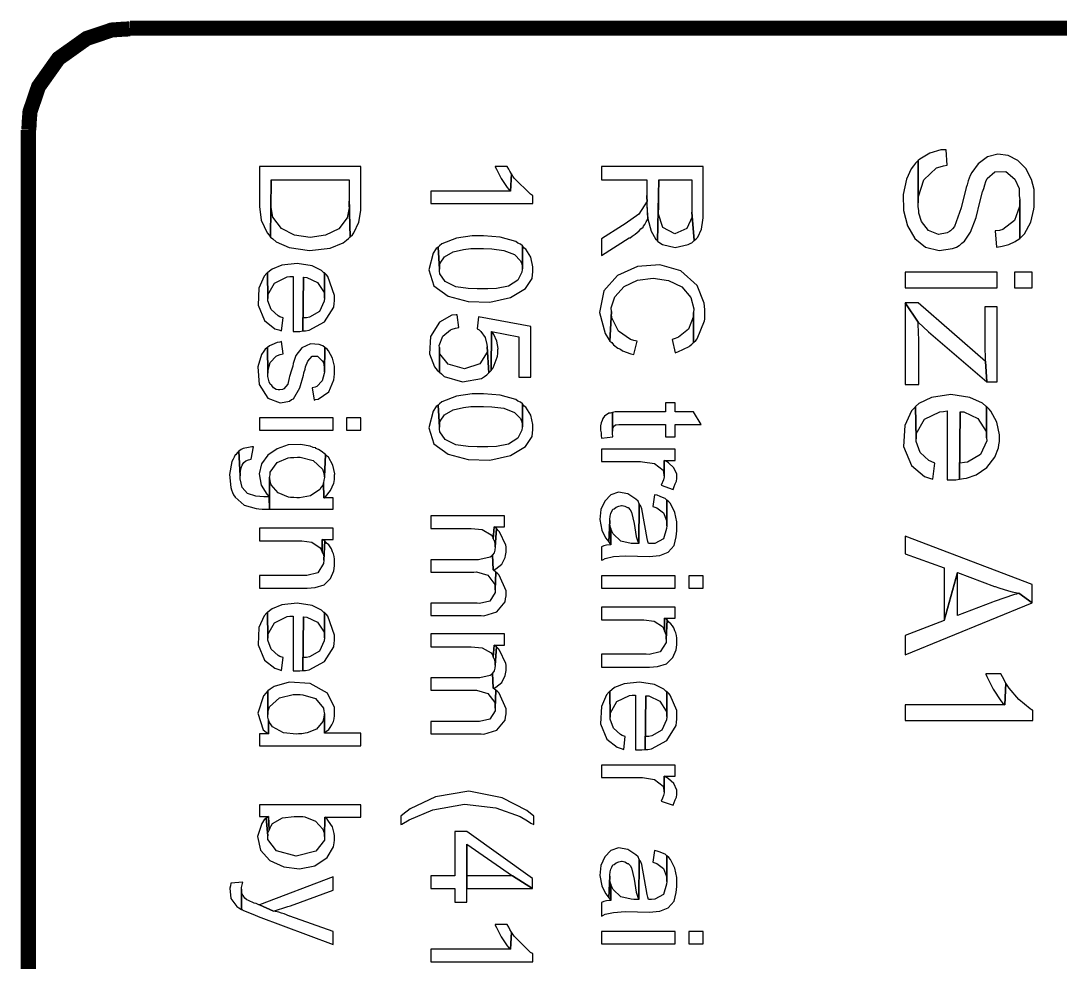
# Model space of a CAD drawing. Extents: x 1 to 22.3, y 1.3 to 32.
# Drawn here: x 18.91 to 20.522, y 5.994 to 7.454 of the extents above; entities that cross this region are included whole.
import ezdxf

# ---------------------------------------------------------------- set-up
doc = ezdxf.new("R2010")
doc.units = 0
doc.layers.get('0').update_dxf_attribs({"linetype": 'CONTINUOUS'})

msp = doc.modelspace()

# ---------------------------------------------------------------- linework, layer by layer
at = {"color": 0, "const_width": 0.02333}
for points in [[(19.0792, 7.44108), (19.0642, 7.44026), (19.051, 7.43929), (19.0122, 7.42617), (18.9685, 7.39507), (18.9375, 7.3514), (18.9243, 7.31261), (18.9233, 7.29943), (18.9225, 7.28444)], [(19.0792, 7.44194), (22.1533, 7.44194)], [(18.9217, 1.51525), (18.9217, 7.28444)]]:
    msp.add_lwpolyline(points, dxfattribs=at)
at = {"color": 253}
for points in [[(20.3467, 7.22944), (20.345, 7.25358), (20.34, 7.25358), (20.3365, 7.25347), (20.3197, 7.24821), (20.3043, 7.23904), (20.3017, 7.23693), (20.3017, 7.17111), (20.3017, 7.17524), (20.3022, 7.18088), (20.3106, 7.20714), (20.3299, 7.22537), (20.3358, 7.22694), (20.3408, 7.22863)], [(20.4817, 7.17692), (20.4817, 7.18696), (20.4814, 7.19217), (20.4776, 7.20757), (20.4688, 7.22444), (20.4561, 7.23699), (20.4413, 7.24451), (20.4251, 7.24658), (20.4092, 7.24251), (20.3946, 7.23172), (20.3849, 7.21847), (20.3825, 7.2136), (20.3792, 7.20524), (20.3775, 7.19943), (20.376, 7.19493), (20.3685, 7.16368), (20.3581, 7.13456), (20.355, 7.13108), (20.3517, 7.12776), (20.35, 7.12696), (20.3465, 7.12463), (20.3329, 7.12207), (20.3178, 7.12847), (20.3069, 7.14231), (20.3026, 7.15517), (20.3025, 7.15944), (20.3017, 7.16525), (20.3017, 7.23693), (20.2975, 7.23275), (20.2942, 7.22863), (20.2907, 7.22407), (20.2835, 7.20801), (20.2783, 7.18408), (20.279, 7.15918), (20.285, 7.13569), (20.2964, 7.11594), (20.3129, 7.10232), (20.3344, 7.09711), (20.3547, 7.10026), (20.3608, 7.10275), (20.365, 7.10525), (20.3658, 7.10525), (20.3692, 7.10861), (20.3735, 7.11187), (20.3829, 7.12582), (20.3915, 7.14849), (20.3974, 7.17247), (20.4014, 7.18847), (20.4033, 7.19358), (20.405, 7.19943), (20.4067, 7.20443), (20.4088, 7.20888), (20.4207, 7.21957), (20.4374, 7.21967), (20.4517, 7.20822), (20.4581, 7.19358), (20.4583, 7.18858), (20.4583, 7.18278), (20.4592, 7.17611), (20.4592, 7.1161), (20.4633, 7.12028), (20.4664, 7.12326), (20.4763, 7.14117), (20.4811, 7.16124), (20.4817, 7.16525), (20.4817, 7.17111)], [(20.4592, 7.1161), (20.4592, 7.17611), (20.4592, 7.17111), (20.4588, 7.16585), (20.451, 7.14382), (20.4331, 7.12989), (20.4275, 7.12858), (20.4208, 7.12776), (20.4233, 7.10275), (20.4292, 7.10363), (20.4321, 7.10406), (20.4424, 7.10688), (20.4518, 7.11143), (20.4542, 7.11274), (20.455, 7.11361)], [(20.2817, 7.03944), (20.4242, 7.03944), (20.4242, 7.06358), (20.2817, 7.06358), (20.2817, 7.03944)], [(20.4508, 7.03944), (20.4783, 7.03944), (20.4783, 7.06358), (20.4508, 7.06358), (20.4508, 7.03944)], [(20.3025, 6.88943), (20.3025, 6.95524), (20.3026, 6.95822), (20.3015, 6.98329), (20.3017, 6.98611), (20.2817, 7.01611), (20.2817, 6.88943)], [(20.4083, 6.89361), (20.4058, 6.92524), (20.3017, 7.01611), (20.2817, 7.01611), (20.3017, 6.98611), (20.3175, 6.97108)], [(20.4242, 6.89361), (20.4242, 7.01025), (20.405, 7.01025), (20.405, 6.95193), (20.4051, 6.94987), (20.4054, 6.92719), (20.4058, 6.92524), (20.4083, 6.89361)], [(20.4075, 6.85525), (20.4067, 6.85612), (20.4014, 6.86057), (20.3817, 6.86947), (20.3521, 6.87386), (20.3225, 6.86914), (20.3028, 6.85986), (20.2975, 6.85525), (20.2983, 6.80528), (20.2983, 6.80692), (20.2985, 6.81288), (20.3114, 6.83561), (20.3353, 6.84739), (20.3408, 6.84776), (20.3467, 6.84858), (20.3467, 6.74192), (20.36, 6.74192), (20.3658, 6.74278), (20.3667, 6.84694), (20.3675, 6.84694), (20.3724, 6.847), (20.3942, 6.83681), (20.4071, 6.81679), (20.4075, 6.8119), (20.4075, 6.80692)], [(20.3275, 6.76774), (20.3217, 6.77029), (20.3182, 6.77186), (20.3046, 6.78429), (20.2983, 6.80138), (20.2983, 6.80528), (20.2975, 6.85525), (20.2967, 6.85444), (20.2914, 6.84858), (20.281, 6.82574), (20.279, 6.79324), (20.2915, 6.76383), (20.3115, 6.74707), (20.3192, 6.74442), (20.3242, 6.74278)], [(20.4275, 6.80692), (20.4275, 6.80778), (20.4276, 6.81174), (20.4236, 6.83089), (20.4142, 6.8481), (20.4117, 6.85107), (20.4075, 6.85525), (20.4075, 6.80692), (20.4079, 6.80208), (20.3981, 6.78108), (20.3781, 6.76899), (20.3733, 6.76861), (20.3667, 6.76774), (20.3667, 6.84694), (20.3658, 6.74278), (20.3717, 6.7436), (20.3768, 6.74419), (20.3914, 6.74924), (20.4082, 6.76064), (20.4207, 6.77664), (20.4261, 6.79118), (20.4267, 6.79611), (20.4275, 6.80111)], [(20.4783, 6.55111), (20.4783, 6.57943), (20.2817, 6.6544), (20.2817, 6.62696), (20.3417, 6.60525), (20.3417, 6.5236), (20.3625, 6.59776), (20.42, 6.57611), (20.4208, 6.57611), (20.4267, 6.57443), (20.4417, 6.56944), (20.4475, 6.56776), (20.4575, 6.56608)], [(20.4783, 6.55111), (20.4575, 6.56608), (20.4542, 6.56446), (20.4511, 6.56381), (20.4197, 6.5529), (20.4167, 6.55192), (20.3625, 6.53108), (20.3625, 6.59776), (20.3417, 6.5236), (20.2817, 6.50028), (20.2817, 6.47026)], [(20.4375, 6.42611), (20.4325, 6.43608), (20.43, 6.44108), (20.4067, 6.44108), (20.4067, 6.44026), (20.4082, 6.43674), (20.4181, 6.41721), (20.43, 6.39899), (20.4325, 6.39611), (20.4358, 6.39274)], [(20.4792, 6.3686), (20.4792, 6.38444), (20.4783, 6.38444), (20.4751, 6.38639), (20.4575, 6.40115), (20.4426, 6.41862), (20.4408, 6.42193), (20.4375, 6.42611), (20.4358, 6.39274), (20.2817, 6.39274), (20.2817, 6.3686)]]:
    msp.add_lwpolyline(points, close=True, dxfattribs=at)
at = {"color": 0}
for points in [[(19.4375, 7.17361), (19.4375, 7.22775), (19.28, 7.22775), (19.28, 7.17025), (19.28, 7.16581), (19.2828, 7.14415), (19.2919, 7.12457), (19.295, 7.1211), (19.2975, 7.11778), (19.2983, 7.20692), (19.4192, 7.20692), (19.4192, 7.17361), (19.4208, 7.1186), (19.4242, 7.1219), (19.4267, 7.12478), (19.434, 7.14128), (19.4372, 7.15918), (19.4375, 7.16276), (19.4375, 7.16775)], [(19.6708, 7.2161), (19.6683, 7.22026), (19.6667, 7.22358), (19.6642, 7.22775), (19.6458, 7.22775), (19.6458, 7.22694), (19.6475, 7.22347), (19.6551, 7.20882), (19.6643, 7.19504), (19.6667, 7.19194), (19.6692, 7.18946)], [(19.9683, 7.15776), (19.9683, 7.22775), (19.8108, 7.22775), (19.8108, 7.20692), (19.8808, 7.20692), (19.8808, 7.18278), (19.881, 7.17865), (19.8811, 7.16613), (19.8826, 7.14638), (19.8874, 7.12733), (19.8943, 7.11546), (19.8975, 7.11274), (19.8975, 7.11193), (19.8992, 7.20692), (19.9508, 7.20692), (19.9508, 7.15696), (19.9542, 7.11274), (19.9575, 7.11529), (19.9599, 7.11794), (19.9658, 7.13064), (19.9679, 7.14453), (19.9683, 7.14779), (19.9683, 7.15278)], [(19.4208, 7.1186), (19.4192, 7.17361), (19.4192, 7.17193), (19.42, 7.16618), (19.4164, 7.14806), (19.4031, 7.13103), (19.3826, 7.12099), (19.3586, 7.11774), (19.3347, 7.12136), (19.3143, 7.13172), (19.3011, 7.14887), (19.2976, 7.16699), (19.2983, 7.17275), (19.2983, 7.20692), (19.2975, 7.11778), (19.3008, 7.11529), (19.306, 7.11074), (19.3261, 7.102), (19.3579, 7.09722), (19.3896, 7.10113), (19.4097, 7.10921), (19.415, 7.11361), (19.4183, 7.1161)], [(19.7042, 7.17025), (19.7042, 7.18278), (19.7033, 7.18278), (19.7004, 7.18451), (19.6751, 7.20979), (19.6733, 7.21278), (19.6708, 7.2161), (19.6692, 7.18946), (19.5458, 7.18946), (19.5458, 7.17025)], [(19.9542, 7.11274), (19.9508, 7.15696), (19.9508, 7.15528), (19.9511, 7.14942), (19.9431, 7.13124), (19.9242, 7.12343), (19.9056, 7.13325), (19.8986, 7.155), (19.8992, 7.16194), (19.8992, 7.20692), (19.8975, 7.11193), (19.9008, 7.10943), (19.9049, 7.10678), (19.9249, 7.10183), (19.945, 7.1065), (19.9492, 7.10861), (19.9508, 7.10943)], [(19.8825, 7.14611), (19.8808, 7.18278), (19.8808, 7.17942), (19.8812, 7.17389), (19.8682, 7.15365), (19.8471, 7.13889), (19.8433, 7.13613), (19.8108, 7.11529), (19.8108, 7.08942), (19.8533, 7.11692), (19.855, 7.11692), (19.8583, 7.11942), (19.8625, 7.12278), (19.8692, 7.12776), (19.8717, 7.13108), (19.875, 7.13357), (19.8758, 7.13525), (19.8775, 7.13775), (19.88, 7.14193)], [(19.6883, 7.10444), (19.685, 7.10693), (19.6808, 7.10861), (19.6775, 7.11117), (19.6532, 7.11822), (19.6275, 7.12028), (19.6233, 7.12028), (19.615, 7.12028), (19.6101, 7.12001), (19.5858, 7.11654), (19.5632, 7.10747), (19.5592, 7.10444), (19.5575, 7.10275), (19.5592, 7.06858), (19.5592, 7.07026), (19.56, 7.07443), (19.5606, 7.0779), (19.5671, 7.08762), (19.5806, 7.09538), (19.5968, 7.09912), (19.6079, 7.10021), (19.6117, 7.10026), (19.6233, 7.10026), (19.6276, 7.10026), (19.6407, 7.09993), (19.6592, 7.0976), (19.6757, 7.09099), (19.6851, 7.08154), (19.6867, 7.07775), (19.6875, 7.07362), (19.6883, 7.06944)], [(19.7042, 7.06858), (19.7042, 7.06944), (19.7039, 7.07226), (19.701, 7.08697), (19.6933, 7.09939), (19.6908, 7.10107), (19.6883, 7.10444), (19.6883, 7.06944), (19.6875, 7.06776), (19.6872, 7.06353), (19.6808, 7.05117), (19.6661, 7.04215), (19.6478, 7.03847), (19.6344, 7.03776), (19.63, 7.03776), (19.6225, 7.03776), (19.6179, 7.03782), (19.604, 7.03819), (19.5846, 7.04113), (19.5682, 7.04921), (19.56, 7.06099), (19.5592, 7.06526), (19.5592, 7.06858), (19.5575, 7.10275), (19.5542, 7.10026), (19.5497, 7.09304), (19.5426, 7.06722), (19.5507, 7.04264), (19.5729, 7.02632), (19.6036, 7.01801), (19.6376, 7.01742), (19.6692, 7.02431), (19.6929, 7.03842), (19.7029, 7.05404), (19.7033, 7.0594), (19.7042, 7.06446)], [(19.3808, 7.06278), (19.38, 7.06278), (19.3764, 7.06635), (19.3618, 7.0734), (19.3386, 7.07731), (19.315, 7.0746), (19.2999, 7.06858), (19.2958, 7.06526), (19.2925, 7.06278), (19.2933, 7.02279), (19.2933, 7.0236), (19.2933, 7.02838), (19.3036, 7.04688), (19.3231, 7.05658), (19.3275, 7.05692), (19.3325, 7.05692), (19.3325, 6.97194), (19.3425, 6.97194), (19.3475, 6.97276), (19.3483, 7.0561), (19.3492, 7.0561), (19.3535, 7.05561), (19.3703, 7.04764), (19.3803, 7.03207), (19.3808, 7.02778), (19.3808, 7.0236)], [(19.3167, 6.99278), (19.3117, 6.99442), (19.309, 6.99593), (19.2981, 7.00592), (19.2931, 7.01953), (19.2933, 7.02279), (19.2925, 7.06278), (19.2917, 7.06196), (19.2874, 7.0574), (19.2793, 7.03911), (19.2781, 7.01253), (19.2882, 6.98882), (19.304, 6.97607), (19.31, 6.97444), (19.3142, 6.97276)], [(19.3967, 7.0236), (19.3967, 7.02442), (19.3967, 7.02761), (19.3863, 7.05701), (19.3842, 7.0594), (19.3808, 7.06278), (19.3808, 7.0236), (19.3806, 7.01893), (19.3731, 7.00265), (19.3576, 6.99382), (19.3533, 6.99278), (19.3483, 6.99278), (19.3483, 7.0561), (19.3475, 6.97276), (19.3517, 6.97276), (19.3571, 6.97358), (19.381, 6.98671), (19.3953, 7.0096), (19.3958, 7.01525), (19.3967, 7.01942)], [(19.9708, 7.00108), (19.9708, 7.00608), (19.97, 7.01546), (19.9589, 7.04286), (19.9336, 7.0656), (19.901, 7.07519), (19.8664, 7.07264), (19.8356, 7.05881), (19.814, 7.03472), (19.8075, 7.00131), (19.8163, 6.96881), (19.8217, 6.95942), (19.8233, 6.95692), (19.8258, 7.00276), (19.8257, 7.0084), (19.831, 7.02544), (19.8456, 7.04161), (19.8665, 7.05122), (19.8906, 7.05431), (19.9144, 7.05083), (19.935, 7.04085), (19.9492, 7.02425), (19.9538, 7.00678), (19.9533, 7.00108), (19.9533, 6.95443), (19.9567, 6.95774), (19.9588, 6.96013), (19.9703, 6.98812), (19.9708, 6.9911), (19.9708, 6.9961)], [(19.5892, 6.97775), (19.5867, 6.99778), (19.585, 6.99778), (19.5783, 6.99696), (19.5594, 6.98633), (19.5456, 6.96397), (19.544, 6.93707), (19.5515, 6.9171), (19.5558, 6.91194), (19.5592, 6.90858), (19.5592, 6.94694), (19.5589, 6.95008), (19.5644, 6.96436), (19.5764, 6.97428), (19.5792, 6.97526), (19.5842, 6.97694)], [(19.8658, 6.95692), (19.8608, 6.95774), (19.8556, 6.95947), (19.8367, 6.9725), (19.8267, 6.99311), (19.8258, 6.99858), (19.8258, 7.00276), (19.8233, 6.95692), (19.8267, 6.95443), (19.8292, 6.95111), (19.8358, 6.94607), (19.84, 6.94444), (19.8433, 6.94194), (19.8558, 6.9369), (19.8608, 6.93608)], [(19.9533, 6.95443), (19.9533, 7.00108), (19.9533, 6.99858), (19.9526, 6.99382), (19.9453, 6.9751), (19.9299, 6.96278), (19.925, 6.9611), (19.92, 6.95942), (19.925, 6.93858), (19.9275, 6.93946), (19.929, 6.94), (19.9463, 6.94835), (19.9475, 6.94943), (19.9508, 6.95193)], [(19.7008, 6.9011), (19.7008, 6.97944), (19.62, 6.99442), (19.6175, 6.97607), (19.6208, 6.97444), (19.6233, 6.97163), (19.6301, 6.96262), (19.6329, 6.95156), (19.6333, 6.94775), (19.6358, 6.90776), (19.6392, 6.91108), (19.64, 6.97194), (19.6825, 6.9636), (19.6825, 6.9011)], [(19.65, 6.94276), (19.65, 6.94358), (19.6501, 6.94547), (19.6481, 6.95665), (19.6436, 6.96707), (19.6425, 6.96858), (19.64, 6.97194), (19.6392, 6.91108), (19.6417, 6.91444), (19.6426, 6.91553), (19.649, 6.93218), (19.6492, 6.9336), (19.65, 6.93778)], [(19.3817, 6.94694), (19.3783, 6.94943), (19.3767, 6.95025), (19.3728, 6.95171), (19.3593, 6.95258), (19.346, 6.94661), (19.3368, 6.93435), (19.3324, 6.92204), (19.3317, 6.91775), (19.33, 6.91194), (19.3267, 6.90192), (19.3264, 6.90012), (19.3239, 6.89031), (19.3178, 6.88271), (19.3158, 6.88194), (19.3117, 6.88108), (19.3092, 6.88108), (19.3058, 6.88194), (19.3017, 6.88444), (19.2992, 6.88775), (19.2967, 6.89025), (19.295, 6.89361), (19.2933, 6.90192), (19.2933, 6.90696), (19.2925, 6.94694), (19.2892, 6.94444), (19.2867, 6.94108), (19.2831, 6.93608), (19.2778, 6.91689), (19.2799, 6.88965), (19.2933, 6.86833), (19.3125, 6.86117), (19.3183, 6.86193), (19.3267, 6.86361), (19.33, 6.8661), (19.3329, 6.86751), (19.3425, 6.8845), (19.3482, 6.90424), (19.3492, 6.90696), (19.3492, 6.90776), (19.3508, 6.91357), (19.3514, 6.91672), (19.355, 6.92583), (19.3618, 6.93349), (19.3704, 6.93365), (19.3776, 6.92649), (19.3792, 6.92361), (19.38, 6.91943), (19.3808, 6.91444), (19.3808, 6.90944)], [(19.3167, 6.9369), (19.3142, 6.95611), (19.3117, 6.95524), (19.3075, 6.95443), (19.2992, 6.95111), (19.2958, 6.94943), (19.2925, 6.94694), (19.2933, 6.90696), (19.2933, 6.90776), (19.2932, 6.91038), (19.2968, 6.92356), (19.3058, 6.93349), (19.3083, 6.9344), (19.3125, 6.93608)], [(19.6358, 6.90776), (19.6333, 6.94775), (19.6333, 6.94607), (19.6332, 6.93994), (19.6221, 6.92182), (19.5979, 6.91374), (19.5729, 6.92096), (19.56, 6.93696), (19.5592, 6.94276), (19.5592, 6.94694), (19.5592, 6.90858), (19.5625, 6.90608), (19.5667, 6.90218), (19.5951, 6.8935), (19.6246, 6.89882), (19.6292, 6.90192), (19.6325, 6.9044)], [(19.3967, 6.91108), (19.3967, 6.91444), (19.3964, 6.91781), (19.3935, 6.93061), (19.3871, 6.94185), (19.385, 6.94444), (19.3817, 6.94694), (19.3808, 6.90944), (19.3807, 6.90685), (19.3775, 6.89501), (19.3693, 6.88629), (19.3667, 6.88525), (19.3617, 6.88444), (19.365, 6.86529), (19.3667, 6.8661), (19.3714, 6.86669), (19.3879, 6.87793), (19.3956, 6.89675), (19.3958, 6.9011), (19.3967, 6.90608)], [(19.6883, 6.85943), (19.685, 6.86193), (19.6808, 6.86361), (19.6775, 6.86615), (19.6532, 6.87321), (19.6275, 6.87528), (19.6233, 6.87528), (19.615, 6.87528), (19.6101, 6.875), (19.5858, 6.87153), (19.5632, 6.86247), (19.5592, 6.85943), (19.5575, 6.85775), (19.5592, 6.82362), (19.5592, 6.82525), (19.56, 6.82943), (19.5606, 6.8329), (19.5671, 6.84261), (19.5806, 6.85037), (19.5968, 6.85411), (19.6079, 6.85519), (19.6117, 6.85525), (19.6233, 6.85525), (19.6276, 6.85525), (19.6407, 6.85493), (19.6592, 6.8526), (19.6757, 6.84597), (19.6851, 6.83658), (19.6867, 6.83279), (19.6875, 6.82861), (19.6883, 6.82443)], [(19.7042, 6.82362), (19.7042, 6.82443), (19.7039, 6.82726), (19.701, 6.84196), (19.6933, 6.85444), (19.6908, 6.85612), (19.6883, 6.85943), (19.6883, 6.82443), (19.6875, 6.82275), (19.6872, 6.81853), (19.6808, 6.80615), (19.6661, 6.79715), (19.6478, 6.79346), (19.6344, 6.79275), (19.63, 6.79275), (19.6225, 6.79275), (19.6179, 6.79281), (19.604, 6.79324), (19.5846, 6.79611), (19.5682, 6.80419), (19.56, 6.81597), (19.5592, 6.82026), (19.5592, 6.82362), (19.5575, 6.85775), (19.5542, 6.85525), (19.5497, 6.84804), (19.5426, 6.82221), (19.5507, 6.79764), (19.5729, 6.78131), (19.6036, 6.773), (19.6376, 6.7724), (19.6692, 6.77929), (19.6929, 6.7934), (19.7029, 6.80903), (19.7033, 6.81446), (19.7042, 6.81944)], [(19.965, 6.82775), (19.9533, 6.84694), (19.925, 6.84694), (19.925, 6.86111), (19.91, 6.86111), (19.91, 6.84694), (19.8317, 6.84694), (19.8275, 6.84608), (19.8275, 6.81694), (19.8275, 6.82026), (19.8292, 6.82362), (19.8292, 6.82443), (19.8325, 6.82693), (19.8333, 6.82693), (19.8375, 6.82775), (19.91, 6.82775), (19.91, 6.8086), (19.925, 6.8086), (19.925, 6.82775)], [(19.28, 6.81858), (19.3942, 6.81858), (19.3942, 6.83778), (19.28, 6.83778), (19.28, 6.81858)], [(19.415, 6.81858), (19.4375, 6.81858), (19.4375, 6.83778), (19.415, 6.83778), (19.415, 6.81858)], [(19.8283, 6.8086), (19.8275, 6.81358), (19.8275, 6.84608), (19.8242, 6.84526), (19.8217, 6.84526), (19.815, 6.84028), (19.8125, 6.83692), (19.8117, 6.83361), (19.81, 6.83024), (19.8092, 6.82525), (19.8092, 6.81858), (19.81, 6.81446), (19.81, 6.81028), (19.8108, 6.8061)], [(19.2958, 6.69607), (19.295, 6.71528), (19.2908, 6.71528), (19.2868, 6.7155), (19.2744, 6.71658), (19.2617, 6.72049), (19.2533, 6.72993), (19.2501, 6.74333), (19.25, 6.74778), (19.2483, 6.78608), (19.2458, 6.78358), (19.2433, 6.78028), (19.2425, 6.78028), (19.2408, 6.77692), (19.2392, 6.7736), (19.2374, 6.77013), (19.2337, 6.75022), (19.2357, 6.72982), (19.2367, 6.72607), (19.2383, 6.72194), (19.24, 6.71858), (19.2424, 6.71474), (19.2564, 6.70215), (19.2749, 6.69706), (19.2792, 6.69694), (19.2842, 6.69607), (19.29, 6.69607)], [(19.2708, 6.79275), (19.2683, 6.79275), (19.2633, 6.79194), (19.255, 6.79025), (19.2517, 6.78857), (19.2483, 6.78608), (19.25, 6.74778), (19.25, 6.75196), (19.2517, 6.76025), (19.2533, 6.76443), (19.255, 6.76693), (19.2558, 6.76861), (19.2592, 6.77111), (19.2633, 6.77279), (19.2675, 6.7736)], [(19.3825, 6.78108), (19.3758, 6.78608), (19.3717, 6.78857), (19.3675, 6.79025), (19.3675, 6.79113), (19.3633, 6.79194), (19.3587, 6.79383), (19.3439, 6.79671), (19.3249, 6.79574), (19.3075, 6.78982), (19.2932, 6.77983), (19.2835, 6.7666), (19.2796, 6.75087), (19.2829, 6.73351), (19.2914, 6.71924), (19.295, 6.71528), (19.2958, 6.69607), (19.2958, 6.74528), (19.2967, 6.74946), (19.2969, 6.75347), (19.3074, 6.7685), (19.3246, 6.77593), (19.3283, 6.7761), (19.3333, 6.7761), (19.3392, 6.77692), (19.3432, 6.77686), (19.3636, 6.77186), (19.3781, 6.75803), (19.3792, 6.75358), (19.38, 6.75028), (19.3808, 6.7461)], [(19.925, 6.77192), (19.925, 6.78944), (19.8108, 6.78944), (19.8108, 6.77024), (19.8708, 6.77024), (19.874, 6.76981), (19.8925, 6.76714), (19.906, 6.75689), (19.9067, 6.75276), (19.9075, 6.74778), (19.9075, 6.77192)], [(19.3967, 6.7469), (19.3967, 6.74946), (19.3969, 6.75097), (19.3937, 6.76449), (19.3872, 6.77686), (19.3858, 6.77778), (19.3825, 6.78108), (19.3808, 6.7461), (19.3808, 6.74528), (19.38, 6.7411), (19.3792, 6.73693), (19.38, 6.7136), (19.3808, 6.7136), (19.3824, 6.71511), (19.3904, 6.72515), (19.3957, 6.73649), (19.3958, 6.73861), (19.3967, 6.74278)], [(19.9275, 6.7469), (19.9275, 6.74778), (19.9274, 6.7506), (19.9229, 6.76047), (19.9146, 6.7679), (19.9125, 6.76942), (19.9075, 6.77192), (19.9075, 6.7461), (19.9067, 6.74192), (19.9033, 6.73361), (19.9217, 6.72694), (19.9233, 6.73112), (19.925, 6.73525), (19.9267, 6.73942), (19.9275, 6.7436)], [(19.3942, 6.69607), (19.3942, 6.7136), (19.38, 6.7136), (19.3792, 6.73693), (19.3783, 6.73361), (19.3758, 6.73025), (19.3736, 6.72678), (19.3594, 6.71707), (19.3421, 6.71386), (19.3383, 6.7136), (19.3333, 6.71442), (19.3283, 6.71442), (19.3254, 6.71468), (19.3092, 6.72131), (19.2981, 6.73378), (19.2975, 6.73693), (19.2967, 6.7411), (19.2958, 6.74528), (19.2958, 6.69607)], [(19.8692, 6.70443), (19.8675, 6.70861), (19.864, 6.71197), (19.8515, 6.71989), (19.8371, 6.7226), (19.8249, 6.71837), (19.8156, 6.70882), (19.8097, 6.69547), (19.8081, 6.67996), (19.811, 6.66379), (19.8165, 6.65196), (19.8192, 6.6486), (19.8217, 6.64529), (19.8233, 6.6786), (19.8233, 6.68028), (19.8242, 6.68528), (19.825, 6.68946), (19.8283, 6.69607), (19.83, 6.69694), (19.8333, 6.69943), (19.8375, 6.70111), (19.8417, 6.70193), (19.8425, 6.70193), (19.8467, 6.70111), (19.8508, 6.69862), (19.8517, 6.69862), (19.855, 6.69526), (19.8569, 6.69174), (19.861, 6.67383), (19.8643, 6.65397), (19.8658, 6.64942), (19.8667, 6.64611), (19.8683, 6.64274)], [(19.9275, 6.66775), (19.9275, 6.67275), (19.9272, 6.67638), (19.9243, 6.69125), (19.9174, 6.70481), (19.915, 6.70774), (19.9117, 6.71029), (19.9117, 6.67025), (19.9115, 6.66607), (19.9068, 6.65033), (19.8931, 6.64285), (19.8883, 6.64274), (19.8833, 6.64274), (19.8825, 6.64611), (19.8812, 6.6505), (19.8731, 6.69689), (19.8717, 6.70111), (19.8692, 6.70443), (19.8683, 6.64274), (19.8608, 6.64274), (19.8567, 6.64279), (19.8406, 6.64654), (19.8288, 6.65804), (19.8267, 6.66194), (19.825, 6.66607), (19.825, 6.64111), (19.8233, 6.64111), (19.8183, 6.64025), (19.8142, 6.63943), (19.8108, 6.63775), (19.8108, 6.61692), (19.8125, 6.61778), (19.8164, 6.61963), (19.829, 6.62261), (19.8474, 6.62386), (19.8663, 6.62332), (19.8844, 6.62283), (19.9008, 6.62424), (19.914, 6.62935), (19.9231, 6.63992), (19.9265, 6.65332), (19.9267, 6.65776), (19.9275, 6.66276)], [(19.9117, 6.71029), (19.9092, 6.71278), (19.905, 6.71442), (19.9017, 6.7161), (19.8967, 6.71778), (19.8925, 6.71858), (19.89, 6.70025), (19.8933, 6.69943), (19.8961, 6.69829), (19.9065, 6.69038), (19.9115, 6.67839), (19.9117, 6.67524), (19.9117, 6.67025)], [(19.66, 6.66862), (19.66, 6.68608), (19.5458, 6.68608), (19.5458, 6.66613), (19.605, 6.66613), (19.6083, 6.66629), (19.6253, 6.66465), (19.6397, 6.65663), (19.6417, 6.6536), (19.6425, 6.65028), (19.6442, 6.66862)], [(19.825, 6.66607), (19.8242, 6.66943), (19.8233, 6.67443), (19.8233, 6.6786), (19.8217, 6.64524), (19.825, 6.64111)], [(19.3942, 6.64942), (19.3942, 6.66694), (19.28, 6.66694), (19.28, 6.64692), (19.3425, 6.64692), (19.3456, 6.64714), (19.3613, 6.64481), (19.3742, 6.63644), (19.3758, 6.63357), (19.3775, 6.62944), (19.3775, 6.64942)], [(19.6625, 6.63357), (19.6625, 6.63775), (19.6622, 6.64025), (19.6526, 6.66103), (19.6508, 6.66276), (19.6475, 6.66613), (19.6458, 6.63775), (19.645, 6.63276), (19.6442, 6.62858), (19.6417, 6.62528), (19.6425, 6.60194), (19.6442, 6.60194), (19.6469, 6.60346), (19.656, 6.61094), (19.661, 6.62142), (19.6617, 6.62446), (19.6625, 6.62944)], [(19.6475, 6.66607), (19.6442, 6.66862), (19.6425, 6.65028), (19.6442, 6.64692), (19.645, 6.64274), (19.6458, 6.63775)], [(19.3967, 6.61274), (19.3967, 6.6186), (19.3958, 6.62278), (19.395, 6.62696), (19.3933, 6.63026), (19.3917, 6.63444), (19.39, 6.63775), (19.3875, 6.64111), (19.3842, 6.64361), (19.3817, 6.64692), (19.38, 6.61692), (19.3797, 6.61199), (19.3708, 6.59739), (19.3536, 6.59332), (19.3492, 6.59358), (19.28, 6.59358), (19.28, 6.57362), (19.35, 6.57362), (19.3542, 6.57357), (19.3664, 6.5746), (19.3803, 6.579), (19.3904, 6.58843), (19.3953, 6.60037), (19.3958, 6.60444), (19.3967, 6.60861)], [(19.3817, 6.64692), (19.3775, 6.64942), (19.3775, 6.62944), (19.3792, 6.62528), (19.38, 6.6211), (19.38, 6.61692)], [(19.6467, 6.59858), (19.6425, 6.60194), (19.6417, 6.62528), (19.6392, 6.62278), (19.6379, 6.62158), (19.6217, 6.61811), (19.62, 6.61778), (19.5458, 6.61778), (19.5458, 6.59858), (19.6125, 6.59858), (19.6168, 6.59879), (19.6342, 6.59364), (19.6449, 6.57954), (19.6458, 6.57525), (19.6458, 6.57107)], [(19.6625, 6.56608), (19.6625, 6.56694), (19.6626, 6.56976), (19.6518, 6.59407), (19.65, 6.59608), (19.6467, 6.59858), (19.6458, 6.57107), (19.6456, 6.56674), (19.6372, 6.55376), (19.6215, 6.55003), (19.6175, 6.55024), (19.5458, 6.55024), (19.5458, 6.53108), (19.6242, 6.53108), (19.6283, 6.53076), (19.6483, 6.53674), (19.6612, 6.5524), (19.6617, 6.55692), (19.6625, 6.56196)], [(19.8108, 6.57362), (19.925, 6.57362), (19.925, 6.59278), (19.8108, 6.59278), (19.8108, 6.57362)], [(19.9458, 6.57362), (19.9683, 6.57362), (19.9683, 6.59278), (19.9458, 6.59278), (19.9458, 6.57362)], [(19.3808, 6.53608), (19.38, 6.53608), (19.3764, 6.53965), (19.3618, 6.54671), (19.3386, 6.55062), (19.315, 6.5479), (19.2999, 6.54189), (19.2958, 6.53857), (19.2925, 6.53608), (19.2933, 6.4961), (19.2933, 6.4969), (19.2933, 6.50168), (19.3036, 6.52018), (19.3231, 6.52994), (19.3275, 6.53028), (19.3325, 6.53028), (19.3325, 6.44526), (19.3425, 6.44526), (19.3475, 6.44607), (19.3483, 6.5294), (19.3492, 6.5294), (19.3535, 6.52892), (19.3703, 6.52094), (19.3803, 6.50543), (19.3808, 6.50108), (19.3808, 6.4969)], [(19.925, 6.52692), (19.925, 6.54443), (19.8108, 6.54443), (19.8108, 6.52442), (19.8733, 6.52442), (19.8764, 6.52463), (19.8921, 6.52229), (19.905, 6.514), (19.9067, 6.51112), (19.9083, 6.50694), (19.9083, 6.52692)], [(19.3167, 6.4661), (19.3117, 6.46778), (19.309, 6.46924), (19.2981, 6.47928), (19.2931, 6.49283), (19.2933, 6.4961), (19.2925, 6.53608), (19.2917, 6.53526), (19.2874, 6.53076), (19.2793, 6.51243), (19.2781, 6.48589), (19.2882, 6.46218), (19.304, 6.44938), (19.31, 6.44775), (19.3142, 6.44607)], [(19.3967, 6.4969), (19.3967, 6.49778), (19.3967, 6.50097), (19.3863, 6.53039), (19.3842, 6.53276), (19.3808, 6.53608), (19.3808, 6.4969), (19.3806, 6.49224), (19.3731, 6.47601), (19.3576, 6.46712), (19.3533, 6.4661), (19.3483, 6.4661), (19.3483, 6.5294), (19.3475, 6.44607), (19.3517, 6.44607), (19.3571, 6.44689), (19.381, 6.46001), (19.3953, 6.48296), (19.3958, 6.48861), (19.3967, 6.49278)], [(19.9275, 6.49029), (19.9275, 6.4961), (19.9267, 6.50028), (19.9258, 6.50444), (19.9242, 6.50776), (19.9225, 6.51193), (19.9208, 6.51525), (19.9183, 6.51861), (19.915, 6.52111), (19.9125, 6.52442), (19.9108, 6.49442), (19.9106, 6.48947), (19.9017, 6.47488), (19.8844, 6.47081), (19.88, 6.47108), (19.8108, 6.47108), (19.8108, 6.45111), (19.8808, 6.45111), (19.885, 6.45107), (19.8972, 6.4521), (19.9111, 6.45649), (19.9212, 6.46593), (19.9261, 6.47786), (19.9267, 6.48193), (19.9275, 6.48611)], [(19.9125, 6.52442), (19.9083, 6.52692), (19.9083, 6.50694), (19.91, 6.50276), (19.9108, 6.49858), (19.9108, 6.49442)], [(19.66, 6.48525), (19.66, 6.50276), (19.5458, 6.50276), (19.5458, 6.48275), (19.605, 6.48275), (19.6083, 6.48292), (19.6253, 6.48133), (19.6397, 6.47331), (19.6417, 6.47026), (19.6425, 6.4669), (19.6442, 6.48525)], [(19.6625, 6.45025), (19.6625, 6.45443), (19.6622, 6.45692), (19.6526, 6.47771), (19.6508, 6.47944), (19.6475, 6.48275), (19.6458, 6.45443), (19.645, 6.44943), (19.6442, 6.44526), (19.6417, 6.44194), (19.6425, 6.41862), (19.6442, 6.41862), (19.6469, 6.42014), (19.656, 6.42763), (19.661, 6.4381), (19.6617, 6.44108), (19.6625, 6.44607)], [(19.6475, 6.48275), (19.6442, 6.48525), (19.6425, 6.4669), (19.6442, 6.4636), (19.645, 6.45942), (19.6458, 6.45443)], [(19.6467, 6.41525), (19.6425, 6.41862), (19.6417, 6.44194), (19.6392, 6.43946), (19.6379, 6.43826), (19.6217, 6.43479), (19.62, 6.4344), (19.5458, 6.4344), (19.5458, 6.41525), (19.6125, 6.41525), (19.6168, 6.41547), (19.6342, 6.41032), (19.6449, 6.39621), (19.6458, 6.39193), (19.6458, 6.38775)], [(19.3967, 6.38026), (19.3967, 6.38108), (19.3967, 6.38851), (19.3856, 6.41064), (19.3589, 6.426), (19.3261, 6.42785), (19.3029, 6.42128), (19.2967, 6.41694), (19.2933, 6.41444), (19.2933, 6.37776), (19.2933, 6.38194), (19.2942, 6.38525), (19.2958, 6.38981), (19.3114, 6.40386), (19.3322, 6.40869), (19.3367, 6.40858), (19.3433, 6.40858), (19.3475, 6.40821), (19.3669, 6.40235), (19.3793, 6.38758), (19.38, 6.38276), (19.3808, 6.37858), (19.3808, 6.34858), (19.3842, 6.35194), (19.3875, 6.35444), (19.39, 6.35775), (19.3925, 6.36193), (19.3933, 6.36361), (19.395, 6.36692), (19.3958, 6.3711), (19.3967, 6.37608)], [(19.6625, 6.38276), (19.6625, 6.38357), (19.6626, 6.38639), (19.6518, 6.41075), (19.65, 6.41276), (19.6467, 6.41525), (19.6458, 6.38775), (19.6456, 6.3834), (19.6372, 6.37044), (19.6215, 6.36669), (19.6175, 6.36692), (19.5458, 6.36692), (19.5458, 6.34776), (19.6242, 6.34776), (19.6283, 6.34744), (19.6483, 6.3534), (19.6612, 6.36908), (19.6617, 6.37358), (19.6625, 6.37858)], [(19.9117, 6.41357), (19.9108, 6.41357), (19.9072, 6.41721), (19.8926, 6.42426), (19.8693, 6.42811), (19.8458, 6.4254), (19.8307, 6.41938), (19.8267, 6.41613), (19.8233, 6.41357), (19.8242, 6.37358), (19.8242, 6.37446), (19.8242, 6.37924), (19.8344, 6.39774), (19.8539, 6.40744), (19.8583, 6.40776), (19.8633, 6.40776), (19.8633, 6.32275), (19.8733, 6.32275), (19.8783, 6.32362), (19.8792, 6.40696), (19.88, 6.40696), (19.8842, 6.40647), (19.9011, 6.39849), (19.911, 6.38292), (19.9117, 6.37858), (19.9117, 6.37446)], [(19.2942, 6.36942), (19.2933, 6.37358), (19.2933, 6.41444), (19.29, 6.41108), (19.2862, 6.40674), (19.2774, 6.37993), (19.286, 6.35411), (19.2908, 6.35026), (19.2942, 6.34776)], [(19.8475, 6.34358), (19.8425, 6.34526), (19.8399, 6.34674), (19.8289, 6.35678), (19.8239, 6.37033), (19.8242, 6.37358), (19.8233, 6.41357), (19.8225, 6.41276), (19.8182, 6.40826), (19.8103, 6.38992), (19.809, 6.36339), (19.819, 6.33968), (19.8349, 6.32688), (19.8408, 6.32525), (19.845, 6.32362)], [(19.9275, 6.3744), (19.9275, 6.37528), (19.9275, 6.38406), (19.9171, 6.40788), (19.915, 6.41026), (19.9117, 6.41357), (19.9117, 6.3744), (19.9114, 6.36974), (19.904, 6.35351), (19.8886, 6.34462), (19.8842, 6.34358), (19.8792, 6.34358), (19.8792, 6.40696), (19.8783, 6.32362), (19.8825, 6.32362), (19.8879, 6.32443), (19.9119, 6.33757), (19.9261, 6.36046), (19.9267, 6.3661), (19.9275, 6.37028)], [(19.4375, 6.32943), (19.4375, 6.34858), (19.3808, 6.34858), (19.3808, 6.37858), (19.38, 6.37446), (19.3792, 6.37028), (19.3782, 6.36692), (19.3685, 6.35519), (19.3542, 6.34918), (19.3508, 6.34858), (19.3458, 6.34776), (19.3408, 6.34776), (19.3375, 6.34744), (19.3175, 6.34933), (19.3003, 6.35861), (19.2983, 6.36193), (19.2958, 6.36529), (19.2942, 6.36942), (19.2942, 6.34776), (19.28, 6.34776), (19.28, 6.32943)], [(19.925, 6.28196), (19.925, 6.29943), (19.8108, 6.29943), (19.8108, 6.28028), (19.8708, 6.28028), (19.874, 6.27983), (19.8925, 6.27713), (19.906, 6.26687), (19.9067, 6.26275), (19.9075, 6.25776), (19.9075, 6.28196)], [(19.9275, 6.25694), (19.9275, 6.25776), (19.9274, 6.26058), (19.9229, 6.27051), (19.9146, 6.27789), (19.9125, 6.2794), (19.9075, 6.28196), (19.9075, 6.25608), (19.9067, 6.25196), (19.905, 6.24778), (19.9033, 6.2436), (19.9217, 6.23693), (19.9233, 6.2411), (19.925, 6.24528), (19.9267, 6.24946), (19.9275, 6.25358)], [(19.7058, 6.20692), (19.7058, 6.22026), (19.6947, 6.229), (19.6563, 6.24869), (19.6047, 6.25863), (19.5531, 6.25), (19.5139, 6.23122), (19.5025, 6.22276), (19.4992, 6.22026), (19.4992, 6.20692), (19.5008, 6.20774), (19.5122, 6.21457), (19.5492, 6.23004), (19.5979, 6.23872), (19.6469, 6.23318), (19.6846, 6.21935), (19.6958, 6.21278), (19.7008, 6.20942)], [(19.4375, 6.21858), (19.4375, 6.23774), (19.28, 6.23774), (19.28, 6.21946), (19.2942, 6.21946), (19.295, 6.19862), (19.2967, 6.20193), (19.2983, 6.20524), (19.3004, 6.20861), (19.3157, 6.21739), (19.334, 6.21951), (19.3375, 6.21946), (19.3475, 6.21946), (19.3504, 6.21913), (19.3669, 6.21257), (19.3786, 6.20019), (19.3792, 6.19694), (19.3808, 6.19276), (19.3808, 6.18858), (19.3817, 6.21858)], [(19.3967, 6.1869), (19.3967, 6.18946), (19.396, 6.19299), (19.3933, 6.2035), (19.3872, 6.21246), (19.385, 6.21528), (19.3817, 6.21858), (19.3808, 6.18858), (19.381, 6.18294), (19.3675, 6.16558), (19.3371, 6.1581), (19.3067, 6.16613), (19.2932, 6.18375), (19.2933, 6.18946), (19.2908, 6.2169), (19.2875, 6.21442), (19.2838, 6.20882), (19.2772, 6.18858), (19.2815, 6.16726), (19.2961, 6.15132), (19.3178, 6.14144), (19.3422, 6.13846), (19.366, 6.14312), (19.3851, 6.15625), (19.3947, 6.17275), (19.3958, 6.1786), (19.3967, 6.18278)], [(19.295, 6.19862), (19.2942, 6.21946), (19.2908, 6.2169), (19.2933, 6.18946), (19.2933, 6.19444)], [(19.7033, 6.10775), (19.7033, 6.12358), (19.6017, 6.19607), (19.5833, 6.19607), (19.5833, 6.12776), (19.5458, 6.12776), (19.5458, 6.10775), (19.5833, 6.10775), (19.5833, 6.08692), (19.6017, 6.08692), (19.6017, 6.17692), (19.6725, 6.12776)], [(19.7033, 6.10775), (19.6725, 6.12776), (19.6017, 6.12776), (19.6017, 6.17692), (19.6017, 6.10775)], [(19.8692, 6.15278), (19.8675, 6.15696), (19.864, 6.16032), (19.8515, 6.16818), (19.8371, 6.17096), (19.8249, 6.16672), (19.8156, 6.15717), (19.8097, 6.14382), (19.8081, 6.12831), (19.811, 6.11214), (19.8165, 6.10032), (19.8192, 6.09694), (19.8217, 6.09358), (19.8233, 6.12696), (19.8233, 6.12858), (19.8242, 6.13357), (19.825, 6.13775), (19.8267, 6.14111), (19.8283, 6.14442), (19.83, 6.14529), (19.8333, 6.14779), (19.8375, 6.14942), (19.8417, 6.15028), (19.8425, 6.15028), (19.8467, 6.14942), (19.8508, 6.14692), (19.8517, 6.14692), (19.855, 6.14361), (19.8569, 6.14008), (19.861, 6.12218), (19.8643, 6.10226), (19.8658, 6.09776), (19.8667, 6.09446), (19.8683, 6.0911)], [(19.9275, 6.1161), (19.9275, 6.1211), (19.9272, 6.12472), (19.9243, 6.1396), (19.9174, 6.15315), (19.915, 6.15608), (19.9117, 6.15858), (19.9117, 6.1186), (19.9115, 6.11442), (19.9068, 6.09868), (19.8931, 6.09119), (19.8883, 6.0911), (19.8833, 6.0911), (19.8825, 6.09446), (19.8812, 6.09885), (19.8731, 6.14518), (19.8717, 6.14942), (19.8692, 6.15278), (19.8683, 6.0911), (19.8608, 6.0911), (19.8567, 6.09115), (19.8406, 6.09489), (19.8288, 6.10633), (19.8267, 6.11025), (19.825, 6.11442), (19.825, 6.08942), (19.8233, 6.08942), (19.8183, 6.0886), (19.8142, 6.08778), (19.8108, 6.0861), (19.8108, 6.06526), (19.8125, 6.06608), (19.8164, 6.06793), (19.829, 6.0709), (19.8474, 6.07215), (19.8663, 6.07167), (19.8844, 6.07118), (19.9008, 6.0726), (19.914, 6.07769), (19.9231, 6.08826), (19.9265, 6.10167), (19.9267, 6.10612), (19.9275, 6.11111)], [(19.9117, 6.15858), (19.9092, 6.16108), (19.905, 6.16276), (19.9017, 6.16444), (19.8967, 6.16607), (19.8925, 6.16694), (19.89, 6.1486), (19.8933, 6.14779), (19.8961, 6.14665), (19.9065, 6.13872), (19.9115, 6.12674), (19.9117, 6.12358), (19.9117, 6.1186)], [(19.3942, 6.10525), (19.3942, 6.12608), (19.28, 6.08274), (19.3017, 6.07275), (19.3035, 6.07346), (19.3224, 6.07943), (19.3242, 6.08024), (19.3283, 6.08111)], [(19.825, 6.11442), (19.8242, 6.11778), (19.8233, 6.12278), (19.8233, 6.12696), (19.8217, 6.09358), (19.825, 6.08942)], [(19.2542, 6.11778), (19.2358, 6.1161), (19.235, 6.11193), (19.234, 6.10818), (19.2357, 6.09256), (19.2453, 6.07997), (19.2483, 6.07775), (19.2525, 6.07525), (19.2525, 6.10943), (19.2533, 6.11361)], [(19.3942, 6.02111), (19.3942, 6.04113), (19.3275, 6.06526), (19.3267, 6.06526), (19.3183, 6.06858), (19.3142, 6.06944), (19.31, 6.07107), (19.3017, 6.07275), (19.28, 6.08279), (19.2792, 6.08279), (19.275, 6.08442), (19.2717, 6.08529), (19.2633, 6.08942), (19.2608, 6.09028), (19.2575, 6.09278), (19.255, 6.09694), (19.2542, 6.09776), (19.2525, 6.10194), (19.2525, 6.10693), (19.2525, 6.07525), (19.2533, 6.07525), (19.2544, 6.07438), (19.2711, 6.06743), (19.2725, 6.06694), (19.2783, 6.06446)], [(19.6708, 6.04025), (19.6683, 6.04443), (19.6667, 6.04775), (19.6642, 6.05192), (19.6458, 6.05192), (19.6458, 6.05111), (19.6475, 6.04764), (19.6551, 6.03293), (19.6643, 6.01921), (19.6667, 6.01611), (19.6692, 6.01361)], [(19.7042, 5.99442), (19.7042, 6.00694), (19.7033, 6.00694), (19.7004, 6.00863), (19.6751, 6.03396), (19.6733, 6.03694), (19.6708, 6.04025), (19.6692, 6.01361), (19.5458, 6.01361), (19.5458, 5.99442)], [(19.8108, 6.02192), (19.925, 6.02192), (19.925, 6.04113), (19.8108, 6.04113), (19.8108, 6.02192)], [(19.9458, 6.02192), (19.9683, 6.02192), (19.9683, 6.04113), (19.9458, 6.04113), (19.9458, 6.02192)]]:
    msp.add_lwpolyline(points, close=True, dxfattribs=at)

doc.saveas('drawing.dxf')
